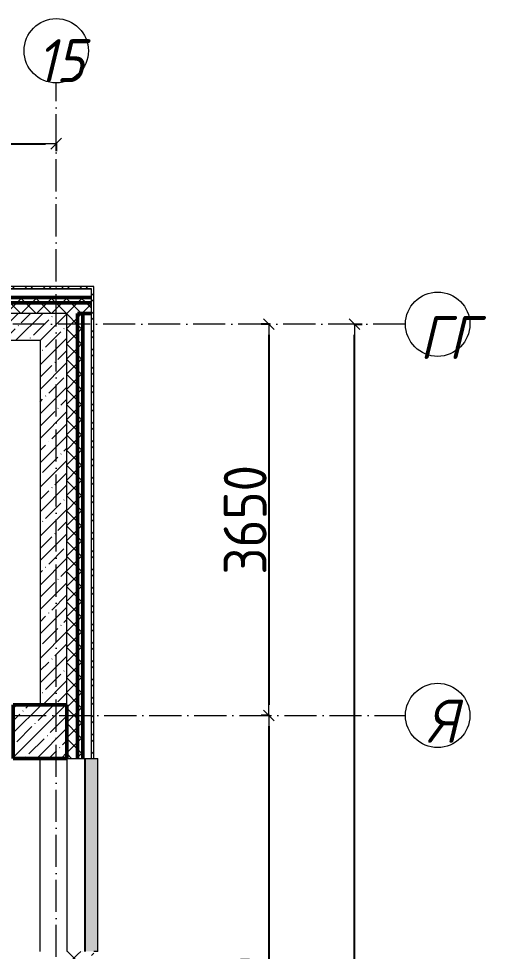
# Model space of a CAD drawing. Header units: millimetres. Extents: x -213536 to 1564669, y 70501 to 942238.
# Drawn here: x 165529 to 169891, y 500797 to 509497 of the extents above; entities that cross this region are included whole.
import ezdxf

# ---------------------------------------------------------------- set-up
doc = ezdxf.new("R2010")
doc.units = ezdxf.units.MM
doc.linetypes.add('50_200_ШТРИХ_1Т_ш5_п1_п1_', pattern=[700, 500, -100, 0, -100])
for name, color, linetype, lineweight in [('A-____-____-DIMS', 7, 'Continuous', 9), ('A-GLAZ-____-OTLN', 7, 'Continuous', 9), ('A-WALL-____-MCUT-1', 7, 'Continuous', 9), ('A-WALL-____-MCUT-2', 7, 'Continuous', 50), ('A-WALL-____-MCUT-3', 7, 'Continuous', 9), ('A-WALL-____-OTLN', 7, 'Continuous', 9), ('A-WALL-____-PATT-1', 7, 'Continuous', 9), ('A-WALL-FNSH-MCUT-1', 7, 'Continuous', 9), ('S-COLS-____-MCUT', 7, 'Continuous', 50), ('S-COLS-____-OTLN', 7, 'Continuous', 9), ('S-GRID-____-IDEN', 7, 'Continuous', 9), ('S-GRID-____-OTLN-1', 7, '50_200_ШТРИХ_1Т_ш5_п1_п1_', 9)]:
    doc.layers.add(name, color=color, linetype=linetype, lineweight=lineweight)
doc.layers.add('A-GLAZ-____-OTLN-1', color=7, linetype='Continuous', lineweight=9, true_color=0xc0c0c0)
doc.styles.add('ISOCPEUR_I', font='isocpeui.ttf', dxfattribs={"width": 0.9, "height": 2.5})
doc.styles.add('СПДС', font='isocpeur.ttf', dxfattribs={"width": 0.9})
doc.dimstyles.new('Размера А3', dxfattribs={"dimtxt": 200, "dimasz": 100, "dimexe": 70, "dimexo": 100, "dimgap": 20, "dimtad": 1, "dimdec": 0, "dimrnd": 10, "dimzin": 0, "dimdsep": 46, "dimtxsty": 'СПДС', "dimblk": 'ARROWHEAD_6', "dimcen": 1, "dimclrd": 256, "dimclre": 256, "dimclrt": 256, "dimazin": 0, "dimtfac": 1, "dimtdec": 0, "dimtmove": 2, "dimatfit": 3, "dimfxl": 1, "dimtolj": 1, "dimtzin": 0, "dimarcsym": 0})
pattern_1 = [(45, (142429.06, 459015.94), (-85.53659, 85.53659), []), (45, (142486.08, 459015.94), (-85.53659, 85.53659), [])]
pattern_2 = [(45, (142429.06, 459015.94), (-70.71068, 70.71068), []), (135, (142429.06, 459015.94), (-70.71068, -70.71068), [])]
pattern_3 = [(45, (142429.06, 459015.94), (-114.04925, 114.04925), []), (45, (142543.1, 459015.94), (-114.04925, 114.04925), [201.612, -40.322, 3.353, -36.97])]

# ---------------------------------------------------------------- blocks, each defined once
blk = doc.blocks.new('BSC_Колонна _Прямоугольная - 500х500-V152-АР1_План отверстий 3 этажа в осях 1-64_А-ГГ')
at = {"layer": 'S-COLS-____-OTLN'}
h = blk.add_hatch(dxfattribs=at)
h.set_pattern_fill('FP_175', color=256, style=0, pattern_type=2)
h.set_pattern_definition([(45, (-23300, -43831.04), (-114.04925, 114.04925), []), (45, (-23185.95, -43831.04), (-114.04925, 114.04925), [201.613, -40.323, 3.353, -36.97])])
h.paths.add_polyline_path([(-250, -250), (250, -250), (250, 250), (-250, 250)], flags=0)
at = {"layer": 'S-COLS-____-MCUT'}
for p, q in [((250, 250), (-250, 250)), ((-250, 250), (-250, -250)), ((250, -250), (250, 250)), ((-250, -250), (250, -250))]:
    blk.add_line(p, q, dxfattribs=at)
blk = doc.blocks.new('Отлив_СКБ - Отлив витража_120_НВФ-31885687-АР1_План отверстий 3 этажа в осях 1-64_А-ГГ')
at = {"layer": 'A-GLAZ-____-OTLN-1'}
for points in [[(0, 0), (0, -2), (1800, -2), (1800, 0), (534.2, 0)], [(0, -2), (0, -120), (1800, -120), (1800, -2), (534.2, -2)]]:
    blk.add_hatch(color=256, dxfattribs=at).paths.add_polyline_path(points, flags=0)
at = {"layer": 'A-GLAZ-____-OTLN'}
for p, q in [((0, 0), (1800, 0)), ((1800, -2), (0, -2)), ((0, -120), (0, -83)), ((1800, -83), (1800, -120)), ((0, -120), (1800, -120))]:
    blk.add_line(p, q, dxfattribs=at)
blk = doc.blocks.new('Ось сетки - Круг_Ø6_00__ISO-2_5_0_9K_-25732049-АР1_План отверстий 3 этажа в осях 1-64_А-ГГ')
at = {"layer": 'S-GRID-____-IDEN'}
blk.add_circle((0, 0), 3, dxfattribs=at)
blk = doc.blocks.new('ARROWHEAD_6')
at = {"color": 0, "linetype": 'Continuous'}
for p, q in [((0, 0), (-1, 0)), ((-0.5, -0.5), (0.5, 0.5))]:
    blk.add_line(p, q, dxfattribs=at)
blk = doc.blocks.new('*D3153')
at = {"layer": 'A-____-____-DIMS', "lineweight": -2, "transparency": 16777216}
for p, q in [((162479.1, 508336.8), (162479.1, 508260.7)), ((165879.1, 508336.8), (165879.1, 508260.7)), ((162579.1, 508330.7), (165779.1, 508330.7))]:
    blk.add_line(p, q, dxfattribs=at)
at = {"layer": 'Defpoints', "color": 0, "lineweight": 30, "transparency": 16777216}
for p in [(162479.1, 508436.8), (165879.1, 508436.8), (165879.1, 508330.7)]:
    blk.add_point(p, dxfattribs=at)
at = {"layer": 'A-____-____-DIMS', "lineweight": -2, "transparency": 16777216, "xscale": 100, "yscale": 100, "zscale": 100, "rotation": 180}
blk.add_blockref('ARROWHEAD_6', (162479.1, 508330.7), dxfattribs=at)
at = {"layer": 'A-____-____-DIMS', "lineweight": -2, "transparency": 16777216, "xscale": 100, "yscale": 100, "zscale": 100}
blk.add_blockref('ARROWHEAD_6', (165879.1, 508330.7), dxfattribs=at)
at = {"layer": 'A-____-____-DIMS', "transparency": 16777216, "insert": (164179.1, 508550.7), "char_height": 400, "attachment_point": 5, "style": 'СПДС'}
blk.add_mtext('\\A1;3400', dxfattribs=at)
blk = doc.blocks.new('*D3154')
at = {"layer": 'A-____-____-DIMS', "lineweight": -2, "transparency": 16777216}
for p, q in [((167867.7, 506647), (167791.6, 506647)), ((167861.6, 506547), (167861.6, 503097)), ((167867.7, 502997), (167791.6, 502997))]:
    blk.add_line(p, q, dxfattribs=at)
at = {"layer": 'Defpoints', "color": 0, "lineweight": 30, "transparency": 16777216}
for p in [(167967.7, 506647), (167861.6, 502997), (167967.7, 502997)]:
    blk.add_point(p, dxfattribs=at)
at = {"layer": 'A-____-____-DIMS', "lineweight": -2, "transparency": 16777216, "xscale": 100, "yscale": 100, "zscale": 100}
for p, rotation in [((167861.6, 506647), 90), ((167861.6, 502997), 270)]:
    blk.add_blockref('ARROWHEAD_6', p, dxfattribs=dict(at, rotation=rotation))
at = {"layer": 'A-____-____-DIMS', "transparency": 16777216, "insert": (167641.6, 504822), "char_height": 400, "attachment_point": 5, "rotation": 90, "style": 'СПДС'}
blk.add_mtext('\\A1;3650', dxfattribs=at)
blk = doc.blocks.new('*D3155')
at = {"layer": 'A-____-____-DIMS', "lineweight": -2, "transparency": 16777216}
for p, q in [((167867.7, 502997), (167791.6, 502997)), ((167861.6, 502897), (167861.6, 497597)), ((167867.7, 497497), (167791.6, 497497))]:
    blk.add_line(p, q, dxfattribs=at)
at = {"layer": 'Defpoints', "color": 0, "lineweight": 30, "transparency": 16777216}
for p in [(167967.7, 502997), (167861.6, 497497), (167967.7, 497497)]:
    blk.add_point(p, dxfattribs=at)
at = {"layer": 'A-____-____-DIMS', "lineweight": -2, "transparency": 16777216, "xscale": 100, "yscale": 100, "zscale": 100}
for p, rotation in [((167861.6, 502997), 90), ((167861.6, 497497), 270)]:
    blk.add_blockref('ARROWHEAD_6', p, dxfattribs=dict(at, rotation=rotation))
at = {"layer": 'A-____-____-DIMS', "transparency": 16777216, "insert": (167641.6, 500247), "char_height": 400, "attachment_point": 5, "rotation": 90, "style": 'СПДС'}
blk.add_mtext('\\A1;5500', dxfattribs=at)
blk = doc.blocks.new('*D3161')
at = {"layer": 'A-____-____-DIMS', "lineweight": -2, "transparency": 16777216}
for p, q in [((168655.5, 506647), (168731.6, 506647)), ((168661.6, 473297), (168661.6, 506547)), ((168655.5, 473197), (168731.6, 473197))]:
    blk.add_line(p, q, dxfattribs=at)
at = {"layer": 'Defpoints', "color": 0, "lineweight": 30, "transparency": 16777216}
for p in [(168555.5, 506647), (168661.6, 506647), (168555.5, 473197)]:
    blk.add_point(p, dxfattribs=at)
at = {"layer": 'A-____-____-DIMS', "lineweight": -2, "transparency": 16777216, "xscale": 100, "yscale": 100, "zscale": 100}
for p, rotation in [((168661.6, 506647), 90), ((168661.6, 473197), 270)]:
    blk.add_blockref('ARROWHEAD_6', p, dxfattribs=dict(at, rotation=rotation))
at = {"layer": 'A-____-____-DIMS', "transparency": 16777216, "insert": (168441.6, 489922), "char_height": 400, "attachment_point": 5, "rotation": 90, "style": 'СПДС'}
blk.add_mtext('\\A1;33450', dxfattribs=at)

msp = doc.modelspace()

# ---------------------------------------------------------------- hatches: boundary and pattern name
at = {"layer": 'A-WALL-____-PATT-1'}
h = msp.add_hatch(dxfattribs=at)
h.set_pattern_fill('FP_3', color=256, style=0, pattern_type=2)
h.set_pattern_definition(pattern_1)
h.paths.add_polyline_path([(166209.1, 506977), (166209.1, 506997), (158029.1, 506997), (158029.1, 506977), (163625, 506977)], flags=0)
h.paths.add_polyline_path([(157029.1, 506977), (157029.1, 506997), (155829.1, 506997), (155829.1, 506977), (156555.1, 506977)], flags=0)
h.paths.add_polyline_path([(154029.1, 506977), (154029.1, 506997), (149829.1, 506997), (149829.1, 506977), (153020.2, 506977)], flags=0)
h.paths.add_polyline_path([(148029.1, 506977), (148029.1, 506997), (139749.1, 506997), (139749.1, 506977), (147717.8, 506977)], flags=0)
h = msp.add_hatch(dxfattribs=at)
h.set_pattern_fill('FP_3', color=256, style=0, pattern_type=2)
h.set_pattern_definition(pattern_1)
h.paths.add_polyline_path([(166229.1, 500567), (166229.1, 500797), (166209.1, 500797), (166209.1, 500567)], flags=0)
h.paths.add_polyline_path([(166229.1, 502597), (166229.1, 506997), (166209.1, 506997), (166209.1, 502597)], flags=0)
h = msp.add_hatch(dxfattribs=at)
h.set_pattern_fill('FP_1', color=256, style=0, pattern_type=2)
h.set_pattern_definition(pattern_2)
h.paths.add_polyline_path([(166209.1, 506847), (166209.1, 506897), (158029.1, 506897), (158029.1, 506847), (163625, 506847)], flags=0)
h.paths.add_polyline_path([(157029.1, 506847), (157029.1, 506897), (155829.1, 506897), (155829.1, 506847), (156555.1, 506847)], flags=0)
h.paths.add_polyline_path([(154029.1, 506847), (154029.1, 506897), (149829.1, 506897), (149829.1, 506847), (153020.2, 506847)], flags=0)
h.paths.add_polyline_path([(147717.8, 506847), (148029.1, 506847), (148029.1, 506897), (139879.1, 506897), (139879.1, 506847), (145950.3, 506847)], flags=0)
h = msp.add_hatch(dxfattribs=at)
h.set_pattern_fill('FP_1', color=256, style=0, pattern_type=2)
h.set_pattern_definition(pattern_2)
h.paths.add_polyline_path([(166129.1, 506747), (166209.1, 506747), (166209.1, 506847), (158029.1, 506847), (158029.1, 506747), (166079.1, 506747)], flags=0)
h.paths.add_polyline_path([(157029.1, 506747), (157029.1, 506847), (155829.1, 506847), (155829.1, 506753), (155904.1, 506753), (155904.1, 506747), (156555.1, 506747)], flags=0)
h.paths.add_polyline_path([(153954.1, 506747), (153954.1, 506753), (154029.1, 506753), (154029.1, 506847), (149829.1, 506847), (149829.1, 506753), (149904.1, 506753), (149904.1, 506747), (153020.2, 506747)], flags=0)
h.paths.add_polyline_path([(148029.1, 506747), (148029.1, 506847), (139979.1, 506847), (139979.1, 506747), (147717.8, 506747)], flags=0)
h = msp.add_hatch(dxfattribs=at)
h.set_pattern_fill('FP_38', color=256, style=0, pattern_type=2)
h.set_pattern_definition(pattern_3)
h.paths.add_polyline_path([(165729.1, 506497), (165979.1, 506497), (165979.1, 506747), (158029.1, 506747), (158029.1, 506497), (163625, 506497)], flags=0)
h = msp.add_hatch(dxfattribs=at)
h.set_pattern_fill('FP_1', color=256, style=0, pattern_type=2)
h.set_pattern_definition(pattern_2)
h.paths.add_polyline_path([(166079.1, 468547), (166079.1, 470747), (165985.1, 470747), (165985.1, 470672), (165979.1, 470672), (165979.1, 468547)], flags=0)
h.paths.add_polyline_path([(166079.1, 472547), (166079.1, 473747), (165985.1, 473747), (165985.1, 473672), (165979.1, 473672), (165979.1, 472622), (165985.1, 472622), (165985.1, 472547)], flags=0)
h.paths.add_polyline_path([(166079.1, 475547), (166079.1, 476747), (165979.1, 476747), (165979.1, 475622), (165985.1, 475622), (165985.1, 475547)], flags=0)
h.paths.add_polyline_path([(166079.1, 478547), (166079.1, 479747), (165985.1, 479747), (165985.1, 479672), (165979.1, 479672), (165979.1, 478622), (165985.1, 478622), (165985.1, 478547)], flags=0)
h.paths.add_polyline_path([(165979.1, 481547), (166079.1, 481547), (166079.1, 482747), (165985.1, 482747), (165985.1, 482672), (165979.1, 482672), (165979.1, 482047)], flags=0)
h.paths.add_polyline_path([(165985.1, 484547), (166079.1, 484547), (166079.1, 485747), (165979.1, 485747), (165979.1, 484622), (165985.1, 484622), (165985.1, 484553)], flags=0)
h.paths.add_polyline_path([(165985.1, 487547), (166079.1, 487547), (166079.1, 488747), (165985.1, 488747), (165985.1, 488672), (165979.1, 488672), (165979.1, 487622), (165985.1, 487622), (165985.1, 487553)], flags=0)
h.paths.add_polyline_path([(165985.1, 490547), (166079.1, 490547), (166079.1, 491747), (165979.1, 491747), (165979.1, 490622), (165985.1, 490622), (165985.1, 490553)], flags=0)
h.paths.add_polyline_path([(166079.1, 493547), (166079.1, 494747), (165985.1, 494747), (165985.1, 494672), (165979.1, 494672), (165979.1, 493622), (165985.1, 493622), (165985.1, 493547)], flags=0)
h.paths.add_polyline_path([(165985.1, 496547), (166079.1, 496547), (166079.1, 497747), (165979.1, 497747), (165979.1, 496622), (165985.1, 496622), (165985.1, 496553)], flags=0)
h.paths.add_polyline_path([(166079.1, 499547), (166079.1, 500797), (165985.1, 500797), (165985.1, 500722), (165979.1, 500722), (165979.1, 499622), (165985.1, 499622), (165985.1, 499547)], flags=0)
h.paths.add_polyline_path([(166079.1, 502597), (166079.1, 506747), (165979.1, 506747), (165979.1, 502597)], flags=0)
h = msp.add_hatch(dxfattribs=at)
h.set_pattern_fill('FP_1', color=256, style=0, pattern_type=2)
h.set_pattern_definition(pattern_2)
h.paths.add_polyline_path([(166129.1, 468547), (166129.1, 470747), (166079.1, 470747), (166079.1, 468547)], flags=0)
h.paths.add_polyline_path([(166129.1, 472547), (166129.1, 473747), (166079.1, 473747), (166079.1, 472547)], flags=0)
h.paths.add_polyline_path([(166129.1, 475547), (166129.1, 476747), (166079.1, 476747), (166079.1, 475547)], flags=0)
h.paths.add_polyline_path([(166129.1, 478547), (166129.1, 479747), (166079.1, 479747), (166079.1, 478547)], flags=0)
h.paths.add_polyline_path([(166129.1, 481547), (166129.1, 482747), (166079.1, 482747), (166079.1, 481547)], flags=0)
h.paths.add_polyline_path([(166079.1, 484547), (166129.1, 484547), (166129.1, 485747), (166079.1, 485747), (166079.1, 485550.9)], flags=0)
h.paths.add_polyline_path([(166079.1, 487547), (166129.1, 487547), (166129.1, 488747), (166079.1, 488747)], flags=0)
h.paths.add_polyline_path([(166129.1, 490547), (166129.1, 491747), (166079.1, 491747), (166079.1, 490547)], flags=0)
h.paths.add_polyline_path([(166079.1, 493547), (166129.1, 493547), (166129.1, 494747), (166079.1, 494747), (166079.1, 494151.2)], flags=0)
h.paths.add_polyline_path([(166079.1, 496547), (166129.1, 496547), (166129.1, 497747), (166079.1, 497747), (166079.1, 497591.3)], flags=0)
h.paths.add_polyline_path([(166129.1, 499547), (166129.1, 500797), (166079.1, 500797), (166079.1, 499547)], flags=0)
h.paths.add_polyline_path([(166129.1, 502597), (166129.1, 506747), (166079.1, 506747), (166079.1, 502597)], flags=0)
h = msp.add_hatch(dxfattribs=at)
h.set_pattern_fill('FP_38', color=256, style=0, pattern_type=2)
h.set_pattern_definition(pattern_3)
h.paths.add_polyline_path([(165979.1, 503097), (165979.1, 506497), (165729.1, 506497), (165729.1, 503097)], flags=0)

# ---------------------------------------------------------------- linework, layer by layer
at = {"layer": 'A-WALL-____-MCUT-1'}
for p, q in [((165979.1, 506747), (158029.1, 506747)), ((165979.1, 503097), (165979.1, 506747)), ((158029.1, 506497), (165729.1, 506497)), ((165729.1, 506497), (165729.1, 503097))]:
    msp.add_line(p, q, dxfattribs=at)
at = {"layer": 'A-WALL-____-MCUT-2'}
for p, q in [((166209.1, 506897), (158029.1, 506897)), ((166209.1, 506847), (158029.1, 506847)), ((166079.1, 502597), (166079.1, 506747)), ((166209.1, 506747), (166079.1, 506747)), ((166129.1, 502597), (166129.1, 506747))]:
    msp.add_line(p, q, dxfattribs=at)
at = {"layer": 'A-WALL-____-MCUT-3'}
for p, q in [((166209.1, 506977), (158029.1, 506977)), ((166209.1, 502597), (166209.1, 506977)), ((165979.1, 502597), (166209.1, 502597))]:
    msp.add_line(p, q, dxfattribs=at)
at = {"layer": 'A-WALL-____-OTLN'}
for p, q in [((165729.1, 500797), (165729.1, 502597)), ((165979.1, 502597), (165979.1, 502597)), ((165979.1, 502597), (165979.1, 500797))]:
    msp.add_line(p, q, dxfattribs=at)
at = {"layer": 'A-WALL-FNSH-MCUT-1'}
for p, q in [((166229.1, 506997), (158029.1, 506997)), ((158029.1, 506977), (166209.1, 506977)), ((166209.1, 506977), (166209.1, 506977)), ((166229.1, 502597), (166229.1, 506997)), ((166209.1, 502597), (166229.1, 502597))]:
    msp.add_line(p, q, dxfattribs=at)
at = {"layer": 'S-GRID-____-OTLN-1', "color": 251, "ltscale": 0.6, "true_color": 0x636466}
for p, q in [((165879.1, 454533.3), (165879.1, 508896.9)), ((169136.8, 506647), (137760.3, 506647)), ((137760.3, 502997), (169136.8, 502997))]:
    msp.add_line(p, q, dxfattribs=at)

# ---------------------------------------------------------------- block references
at = {"layer": 'A-GLAZ-____-OTLN', "rotation": 89.99999999999932}
msp.add_blockref('Отлив_СКБ - Отлив витража_120_НВФ-31885687-АР1_План отверстий 3 этажа в осях 1-64_А-ГГ', (166146.1, 500797), dxfattribs=at)
at = {"layer": 'S-COLS-____-OTLN'}
msp.add_blockref('BSC_Колонна _Прямоугольная - 500х500-V152-АР1_План отверстий 3 этажа в осях 1-64_А-ГГ', (165729.1, 502847), dxfattribs=at)
at = {"layer": 'S-GRID-____-IDEN', "xscale": 99.99999999999993, "yscale": 99.99999999999993, "zscale": 99.99999999999993}
msp.add_blockref('Ось сетки - Круг_Ø6_00__ISO-2_5_0_9K_-25732049-АР1_План отверстий 3 этажа в осях 1-64_А-ГГ', (165879.1, 509196.9), dxfattribs=at)
for p, rotation in [((169436.8, 506647), 89.9999999999998), ((169436.8, 502997), 269.9999999999995)]:
    msp.add_blockref('Ось сетки - Круг_Ø6_00__ISO-2_5_0_9K_-25732049-АР1_План отверстий 3 этажа в осях 1-64_А-ГГ', p, dxfattribs=dict(at, rotation=rotation))

# ---------------------------------------------------------------- texts
at = {"layer": 'S-GRID-____-IDEN', "char_height": 400, "attachment_point": 1, "style": 'ISOCPEUR_I'}
for s, insert, width in [('15', (165698, 509305.7), 346.329), ('ГГ', (169269.7, 506723.1), 404.05), ('\\fISOCPEUR|b0|i1|c204|p34|;\\W.9;Я', (169338.8, 503143.6), 223.671)]:
    msp.add_mtext(s, dxfattribs=dict(at, insert=insert, width=width))

# ---------------------------------------------------------------- dimensions: what is measured, and where the dimension line sits
at = {"layer": 'A-____-____-DIMS'}
dim = msp.add_linear_dim(base=(165879.1, 508330.7), p1=(162479.1, 508436.8), p2=(165879.1, 508436.8), dimstyle='Размера А3', override={"dimtxt": 400}, dxfattribs=at)
dim.commit()
dim.dimension.update_dxf_attribs({"geometry": '*D3153', "text_midpoint": (164179.1, 508550.7)})
for base, p1, p2, picture, middle in [((167861.6, 502997), (167967.7, 506647), (167967.7, 502997), '*D3154', (167641.6, 504822)), ((168661.6, 506647), (168555.5, 473197), (168555.5, 506647), '*D3161', (168441.6, 489922)), ((167861.6, 497497), (167967.7, 502997), (167967.7, 497497), '*D3155', (167641.6, 500247))]:
    dim = msp.add_linear_dim(base=base, p1=p1, p2=p2, angle=90, dimstyle='Размера А3', override={"dimtxt": 400}, dxfattribs=at)
    dim.commit()
    dim.dimension.update_dxf_attribs({"geometry": picture, "text_midpoint": middle})

doc.saveas('drawing.dxf')
